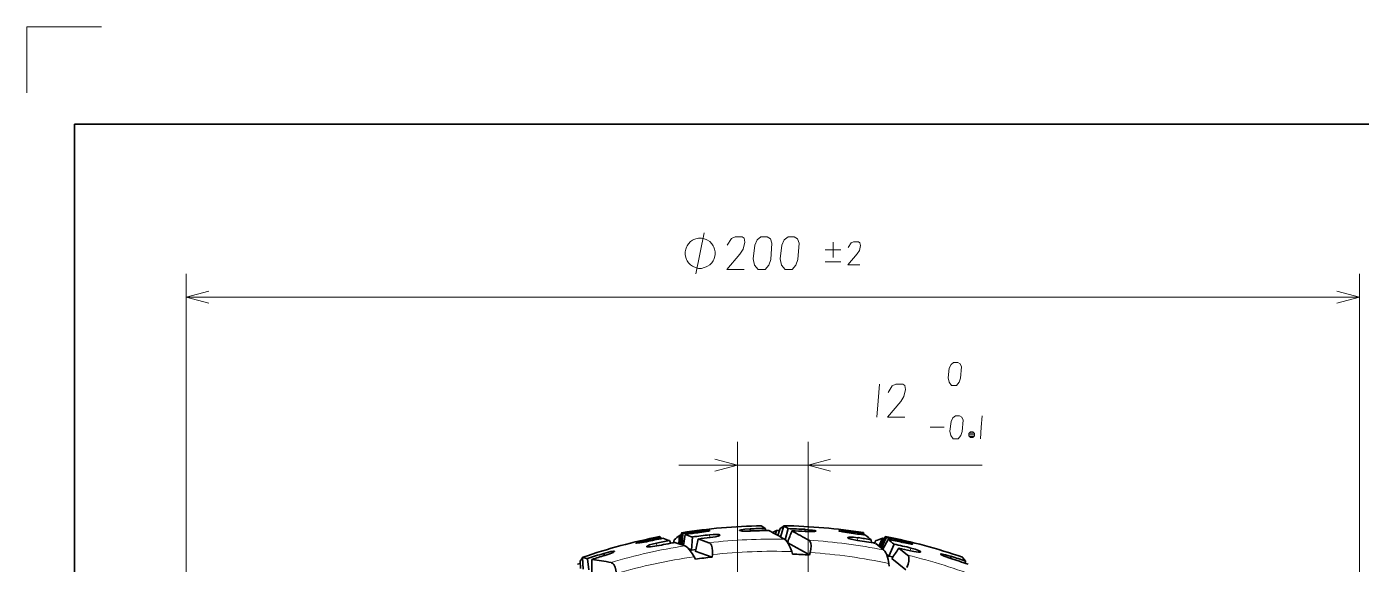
# Model space of a CAD drawing. Extents: x 2 to 295, y 3 to 209.
# Drawn here: x 2.1 to 115.8, y 162.8 to 208.6 of the extents above; entities that cross this region are included whole.
import ezdxf

# ---------------------------------------------------------------- set-up
doc = ezdxf.new("R2010")
doc.units = 0

msp = doc.modelspace()

# ---------------------------------------------------------------- linework, layer by layer
at = {"color": 7, "lineweight": 13, "ltscale": 0.159123}
msp.add_line((8.43, 208.6), (2.07, 208.6), dxfattribs=at)
at = {"color": 7, "lineweight": 13, "ltscale": 0.141278}
msp.add_line((2.07, 208.6), (2.07, 202.95), dxfattribs=at)
at = {"color": 7, "lineweight": 35}
for p, q in [((6.13, 200.3), (6.13, 5.1)), ((292.1, 200.3), (6.13, 200.3))]:
    msp.add_line(p, q, dxfattribs=at)
at = {"color": 7, "lineweight": 13}
for p, q in [((15.66, 118.07), (15.66, 187.54)), ((115.66, 118.07), (115.66, 187.54)), ((15.66, 185.54), (115.66, 185.54)), ((62.66, 120.32), (62.66, 173.22)), ((68.66, 120.32), (68.66, 173.22)), ((57.66, 171.22), (83.49, 171.22))]:
    msp.add_line(p, q, dxfattribs=at)
at = {"color": 7, "lineweight": 35, "ltscale": 1.71537e-05}
msp.add_line((56.02, 165.13), (56.02, 165.13), dxfattribs=at)
at = {"color": 7, "lineweight": 13, "ltscale": 0.000827137}
msp.add_line((56.03, 165.1), (56.02, 165.13), dxfattribs=at)
at = {"color": 7, "lineweight": 35, "ltscale": 0.00099766}
msp.add_line((56.05, 165.09), (56.03, 165.13), dxfattribs=at)
at = {"color": 7, "lineweight": 35, "ltscale": 0.002834}
for p, q in [((56.1, 165.07), (56.15, 164.97)), ((73.43, 165.38), (73.44, 165.27))]:
    msp.add_line(p, q, dxfattribs=at)
at = {"color": 7, "lineweight": 35, "ltscale": 0.018344}
for p, q in [((57.66, 164.51), (57.71, 165.24)), ((74.71, 164.33), (75.01, 165))]:
    msp.add_line(p, q, dxfattribs=at)
at = {"color": 7, "lineweight": 35, "ltscale": 0.003389}
for p, q in [((57.71, 165.24), (57.85, 165.27)), ((75.01, 165), (75.15, 164.97))]:
    msp.add_line(p, q, dxfattribs=at)
at = {"color": 7, "lineweight": 35, "ltscale": 0.02259}
for p, q in [((57.86, 165.38), (57.75, 164.48)), ((75.2, 165.07), (74.79, 164.27))]:
    msp.add_line(p, q, dxfattribs=at)
at = {"color": 7, "lineweight": 35, "ltscale": 0.024953}
for p, q in [((57.9, 165.46), (57.8, 164.47)), ((66.6, 166.05), (66.32, 165.09)), ((75.26, 165.13), (74.83, 164.23))]:
    msp.add_line(p, q, dxfattribs=at)
at = {"color": 7, "lineweight": 35, "ltscale": 0.001423}
for p, q in [((57.86, 165.38), (57.9, 165.42)), ((75.2, 165.07), (75.25, 165.1))]:
    msp.add_line(p, q, dxfattribs=at)
at = {"color": 7, "lineweight": 35, "ltscale": 1.67133e-05}
msp.add_line((57.91, 165.46), (57.91, 165.46), dxfattribs=at)
at = {"color": 7, "lineweight": 35, "ltscale": 0.024444}
msp.add_line((57.92, 164.43), (58, 165.4), dxfattribs=at)
at = {"color": 7, "lineweight": 35, "ltscale": 0.023772}
for p, q in [((58.2, 165.32), (58.05, 164.38)), ((75.49, 164.9), (75.04, 164.07))]:
    msp.add_line(p, q, dxfattribs=at)
at = {"color": 7, "lineweight": 35, "ltscale": 0.027697}
for p, q in [((58.74, 163.99), (58.81, 165.1)), ((75.55, 163.47), (75.99, 164.49))]:
    msp.add_line(p, q, dxfattribs=at)
at = {"color": 7, "lineweight": 13, "ltscale": 0.002726}
for p, q in [((59.41, 165.49), (59.4, 165.6)), ((72.19, 165.56), (72.17, 165.45)), ((54.87, 164.81), (54.89, 164.7)), ((76.69, 164.65), (76.72, 164.75))]:
    msp.add_line(p, q, dxfattribs=at)
at = {"color": 7, "lineweight": 13, "ltscale": 0.005854}
for p, q in [((60.3, 165.05), (60.27, 165.28)), ((72.92, 165.04), (72.89, 164.81)), ((55.74, 164.57), (55.78, 164.34)), ((77.37, 163.93), (77.43, 164.16))]:
    msp.add_line(p, q, dxfattribs=at)
at = {"color": 7, "lineweight": 35, "ltscale": 0.004467}
for p, q in [((63.74, 165.79), (63.75, 165.61)), ((80.86, 163.45), (80.81, 163.28))]:
    msp.add_line(p, q, dxfattribs=at)
at = {"color": 7, "lineweight": 35, "ltscale": 1.71704e-05}
msp.add_line((64.68, 166.06), (64.68, 166.06), dxfattribs=at)
at = {"color": 7, "lineweight": 13, "ltscale": 0.000826384}
msp.add_line((64.69, 166.03), (64.68, 166.06), dxfattribs=at)
at = {"color": 7, "lineweight": 35, "ltscale": 0.000995476}
msp.add_line((64.7, 166.02), (64.69, 166.05), dxfattribs=at)
at = {"color": 7, "lineweight": 35, "ltscale": 0.004673}
msp.add_line((65.01, 165.82), (65.07, 165.64), dxfattribs=at)
at = {"color": 7, "lineweight": 35, "ltscale": 0.00942}
msp.add_line((65.64, 165.47), (65.97, 165.65), dxfattribs=at)
at = {"color": 7, "lineweight": 35, "ltscale": 0.008278}
msp.add_line((65.9, 165.33), (65.97, 165.65), dxfattribs=at)
at = {"color": 7, "lineweight": 35, "ltscale": 0.006356}
for p, q in [((65.97, 165.65), (66.23, 165.65)), ((49, 162.77), (49.24, 162.85))]:
    msp.add_line(p, q, dxfattribs=at)
at = {"color": 7, "lineweight": 35, "ltscale": 0.015893}
for p, q in [((66.29, 165.83), (66.09, 165.22)), ((49.23, 163.04), (49.26, 162.4))]:
    msp.add_line(p, q, dxfattribs=at)
at = {"color": 7, "lineweight": 35, "ltscale": 0.008937}
for p, q in [((66.29, 165.83), (66.59, 166.02)), ((49.23, 163.04), (49.45, 163.32))]:
    msp.add_line(p, q, dxfattribs=at)
at = {"color": 7, "lineweight": 35, "ltscale": 1.6789e-05}
msp.add_line((66.61, 166.06), (66.61, 166.06), dxfattribs=at)
at = {"color": 7, "lineweight": 35, "ltscale": 0.024248}
msp.add_line((66.72, 164.87), (66.96, 165.81), dxfattribs=at)
at = {"color": 7, "lineweight": 35, "ltscale": 0.004472}
msp.add_line((68.4, 165.57), (68.41, 165.75), dxfattribs=at)
at = {"color": 7, "lineweight": 35, "ltscale": 1.72475e-05}
msp.add_line((73.38, 165.47), (73.38, 165.47), dxfattribs=at)
at = {"color": 7, "lineweight": 13, "ltscale": 0.000827055}
msp.add_line((73.38, 165.43), (73.38, 165.47), dxfattribs=at)
at = {"color": 7, "lineweight": 35, "ltscale": 0.000997354}
msp.add_line((73.39, 165.42), (73.39, 165.46), dxfattribs=at)
at = {"color": 7, "lineweight": 35, "ltscale": 0.024445}
msp.add_line((74.92, 164.16), (75.33, 165.04), dxfattribs=at)
at = {"color": 7, "lineweight": 35, "ltscale": 1.66847e-05}
msp.add_line((75.28, 165.13), (75.28, 165.13), dxfattribs=at)
at = {"color": 7, "lineweight": 35, "ltscale": 0.006162}
for p, q in [((56.85, 164.79), (56.97, 164.57)), ((74.05, 164.86), (74.08, 164.62))]:
    msp.add_line(p, q, dxfattribs=at)
at = {"color": 7, "lineweight": 35, "ltscale": 0.005957}
for p, q in [((56.97, 164.57), (57.2, 164.61)), ((74.08, 164.62), (74.32, 164.57))]:
    msp.add_line(p, q, dxfattribs=at)
at = {"color": 7, "lineweight": 35, "ltscale": 0.006104}
for p, q in [((57.24, 164.85), (57.2, 164.61)), ((74.43, 164.79), (74.32, 164.57))]:
    msp.add_line(p, q, dxfattribs=at)
at = {"color": 7, "lineweight": 35, "ltscale": 0.022655}
for p, q in [((58.17, 164.34), (57.31, 164.63)), ((75.13, 163.99), (74.43, 164.55))]:
    msp.add_line(p, q, dxfattribs=at)
at = {"color": 7, "lineweight": 35, "ltscale": 0.006423}
for p, q in [((58.74, 163.99), (58.5, 164.08)), ((75.55, 163.47), (75.35, 163.63))]:
    msp.add_line(p, q, dxfattribs=at)
at = {"color": 7, "lineweight": 35, "ltscale": 0.008767}
for p, q in [((59.09, 164.04), (58.74, 163.99)), ((75.89, 163.4), (75.55, 163.47))]:
    msp.add_line(p, q, dxfattribs=at)
at = {"color": 7, "lineweight": 35, "ltscale": 0.038008}
for p, q in [((60.49, 163.39), (59.05, 163.88)), ((76.99, 162.3), (75.8, 163.26))]:
    msp.add_line(p, q, dxfattribs=at)
at = {"color": 7, "lineweight": 35, "ltscale": 0.024304}
for p, q in [((59.3, 164.93), (60.22, 164.61)), ((76.39, 164.16), (77.15, 163.55))]:
    msp.add_line(p, q, dxfattribs=at)
at = {"color": 7, "lineweight": 35, "ltscale": 0.002702}
msp.add_line((66.95, 164.73), (66.85, 164.73), dxfattribs=at)
at = {"color": 7, "lineweight": 35, "ltscale": 0.05269}
msp.add_line((68.78, 163.57), (66.94, 164.59), dxfattribs=at)
at = {"color": 7, "lineweight": 35, "ltscale": 0.005589}
for p, q in [((67.35, 163.64), (67.28, 163.85)), ((75.58, 162.62), (75.55, 162.85))]:
    msp.add_line(p, q, dxfattribs=at)
at = {"color": 7, "lineweight": 35, "ltscale": 1.68334e-05}
msp.add_line((49.45, 163.37), (49.45, 163.37), dxfattribs=at)
at = {"color": 7, "lineweight": 35, "ltscale": 0.024952}
msp.add_line((49.45, 163.36), (49.51, 162.36), dxfattribs=at)
at = {"color": 7, "lineweight": 35, "ltscale": 0.024247}
msp.add_line((49.97, 162.29), (49.87, 163.25), dxfattribs=at)
at = {"color": 7, "lineweight": 35, "ltscale": 0.004473}
msp.add_line((51.31, 163.52), (51.26, 163.7), dxfattribs=at)
at = {"color": 7, "lineweight": 35, "ltscale": 0.005588}
msp.add_line((59.06, 163.21), (58.96, 163.41), dxfattribs=at)
at = {"color": 7, "lineweight": 35, "ltscale": 0.005358}
for p, q in [((60.51, 163.6), (60.49, 163.39)), ((68.84, 163.77), (68.78, 163.57))]:
    msp.add_line(p, q, dxfattribs=at)
at = {"color": 7, "lineweight": 35, "ltscale": 1.68884e-05}
msp.add_line((81.84, 163.38), (81.84, 163.38), dxfattribs=at)
at = {"color": 7, "lineweight": 13, "ltscale": 0.000826694}
msp.add_line((81.84, 163.34), (81.84, 163.38), dxfattribs=at)
at = {"color": 7, "lineweight": 35, "ltscale": 0.00099535}
msp.add_line((81.84, 163.33), (81.85, 163.37), dxfattribs=at)
at = {"color": 7, "lineweight": 35, "ltscale": 0.004674}
msp.add_line((82.07, 163.04), (82.06, 162.85), dxfattribs=at)
at = {"color": 7, "lineweight": 13}
for points in [[(60.74, 189.29), (60.74, 189.4), (60.69, 189.64), (60.63, 189.81), (60.57, 189.93), (60.45, 190.1), (60.28, 190.28), (60.1, 190.39), (59.99, 190.45), (59.81, 190.51), (59.58, 190.57), (59.46, 190.57), (59.34, 190.57), (59.11, 190.51), (58.94, 190.45), (58.82, 190.39), (58.64, 190.28), (58.47, 190.1), (58.35, 189.93), (58.29, 189.81), (58.24, 189.64), (58.18, 189.4), (58.18, 189.29), (58.18, 189.17), (58.24, 188.94), (58.29, 188.76), (58.35, 188.64), (58.47, 188.47), (58.64, 188.29), (58.82, 188.18), (58.94, 188.12), (59.11, 188.06), (59.34, 188), (59.46, 188), (59.58, 188), (59.81, 188.06), (59.99, 188.12), (60.1, 188.18), (60.28, 188.29), (60.45, 188.47), (60.57, 188.64), (60.63, 188.76), (60.69, 188.94), (60.74, 189.17)], [(65, 187.89), (65.31, 188.27), (65.49, 188.76), (65.59, 190.16), (65.45, 190.51), (65.17, 190.69), (64.65, 190.69), (64.33, 190.44), (64.12, 189.99), (63.98, 188.8), (64.09, 188.27), (64.4, 187.89)], [(67.31, 187.89), (67.62, 188.27), (67.8, 188.76), (67.9, 190.16), (67.76, 190.51), (67.48, 190.69), (66.96, 190.69), (66.64, 190.44), (66.43, 189.99), (66.29, 188.8), (66.4, 188.27), (66.71, 187.89)], [(81.31, 178.02), (81.53, 178.29), (81.66, 178.63), (81.73, 179.61), (81.63, 179.86), (81.44, 179.98), (81.07, 179.98), (80.85, 179.81), (80.7, 179.49), (80.6, 178.66), (80.68, 178.29), (80.9, 178.02)], [(81.46, 173.47), (81.68, 173.74), (81.8, 174.08), (81.88, 175.06), (81.78, 175.31), (81.58, 175.43), (81.22, 175.43), (80.99, 175.26), (80.85, 174.94), (80.75, 174.11), (80.82, 173.74), (81.04, 173.47)], [(82.51, 173.57), (82.71, 173.57), (82.86, 173.71), (82.86, 173.91), (82.71, 174.06), (82.51, 174.06), (82.37, 173.91), (82.37, 173.71)]]:
    msp.add_lwpolyline(points, close=True, dxfattribs=at)
for points in [[(59.11, 187.54), (59.81, 191.04)], [(63.21, 187.89), (61.74, 187.89), (62.86, 189.22), (63.14, 189.64), (63.28, 190.23), (63.21, 190.58), (63.04, 190.69), (62.44, 190.69), (62.13, 190.55), (61.78, 189.99)], [(70.79, 190.24), (70.79, 188.92)], [(73.09, 188.31), (72.06, 188.31), (72.85, 189.24), (73.04, 189.53), (73.14, 189.95), (73.09, 190.19), (72.97, 190.27), (72.55, 190.27), (72.33, 190.17), (72.09, 189.78)], [(70.13, 189.58), (71.45, 189.58)], [(70.13, 188.55), (71.45, 188.55)], [(17.59, 186.05), (15.66, 185.54), (17.59, 185.02)], [(113.73, 185.02), (115.66, 185.54), (113.73, 186.05)], [(74.74, 178.12), (74.64, 176.72), (74.53, 175.32)], [(76.91, 175.32), (75.44, 175.32), (76.56, 176.65), (76.84, 177.07), (76.98, 177.67), (76.91, 178.02), (76.74, 178.12), (76.14, 178.12), (75.83, 177.98), (75.48, 177.42)], [(83.49, 175.43), (83.42, 174.45), (83.35, 173.47)], [(79.08, 174.45), (80.26, 174.45)], [(82.86, 173.81), (82.37, 173.81)], [(82.42, 173.96), (82.81, 173.96)], [(82.42, 173.66), (82.81, 173.66)], [(60.73, 170.71), (62.66, 171.22), (60.73, 171.74)], [(70.59, 171.74), (68.66, 171.22), (70.59, 170.71)]]:
    msp.add_lwpolyline(points, dxfattribs=at)
at = {"color": 7, "lineweight": 35}
for points in [[(56.01, 165.12), (56.01, 165.12), (56.01, 165.12), (56.01, 165.13), (56.01, 165.13), (56.02, 165.13)], [(56.1, 165.07), (56.02, 165.11), (56.01, 165.11), (56.01, 165.12)], [(57.9, 165.46), (57.9, 165.46), (57.9, 165.45), (57.91, 165.45), (57.91, 165.44), (58, 165.4)], [(59.4, 165.6), (59.86, 165.65), (60.22, 165.66), (60.27, 165.66), (60.28, 165.66), (60.29, 165.66), (60.29, 165.65), (60.29, 165.65)], [(60.29, 165.65), (60.29, 165.65), (60.29, 165.65), (60.28, 165.64), (60.18, 165.61), (59.81, 165.54), (59.42, 165.49)], [(60.27, 165.28), (60.58, 165.31), (60.85, 165.31), (61.07, 165.3), (61.12, 165.28), (61.14, 165.27), (61.15, 165.26), (61.15, 165.25)], [(61.15, 165.25), (61.14, 165.24), (61.13, 165.23), (61.01, 165.18), (60.77, 165.12), (60.31, 165.05)], [(62.83, 165.66), (62.83, 165.67), (62.83, 165.67), (62.84, 165.68), (62.87, 165.69), (62.97, 165.72), (63.28, 165.76), (63.74, 165.79)], [(63.76, 165.61), (63.38, 165.6), (63.06, 165.61), (62.88, 165.64), (62.84, 165.65), (62.83, 165.66), (62.83, 165.66)], [(64.67, 166.05), (64.67, 166.05), (64.67, 166.05), (64.67, 166.06), (64.68, 166.06), (64.68, 166.06)], [(65.01, 165.82), (64.71, 166.01), (64.68, 166.04), (64.67, 166.05), (64.67, 166.05)], [(66.6, 166.05), (66.6, 166.05), (66.6, 166.05), (66.64, 166.01), (66.96, 165.81)], [(68.41, 165.75), (69.02, 165.69), (69.24, 165.65), (69.31, 165.63), (69.32, 165.62), (69.33, 165.61), (69.33, 165.61), (69.33, 165.6)], [(69.33, 165.6), (69.33, 165.6), (69.31, 165.59), (69.2, 165.57), (68.79, 165.56), (68.43, 165.57)], [(71.3, 165.62), (71.3, 165.62), (71.3, 165.62), (71.3, 165.63), (71.31, 165.63), (71.42, 165.63), (71.82, 165.61), (72.19, 165.56)], [(72.17, 165.45), (71.6, 165.54), (71.33, 165.6), (71.3, 165.62), (71.3, 165.62), (71.3, 165.62)], [(72.05, 165.04), (72.06, 165.05), (72.06, 165.06), (72.08, 165.07), (72.16, 165.09), (72.33, 165.09), (72.55, 165.08), (72.92, 165.04)], [(72.88, 164.81), (72.34, 164.92), (72.14, 164.98), (72.08, 165.01), (72.06, 165.03), (72.05, 165.04)], [(73.43, 165.38), (73.37, 165.45), (73.37, 165.46), (73.36, 165.46)], [(75.26, 165.13), (75.26, 165.13), (75.26, 165.13), (75.26, 165.12), (75.27, 165.12), (75.33, 165.04)], [(51.26, 163.7), (51.85, 163.85), (52.07, 163.89), (52.13, 163.89), (52.16, 163.88), (52.16, 163.88), (52.16, 163.87), (52.16, 163.87)], [(52.16, 163.87), (52.16, 163.87), (52.15, 163.85), (52.06, 163.79), (51.68, 163.64), (51.33, 163.53)], [(54.01, 164.56), (54.01, 164.56), (54.01, 164.57), (54.01, 164.57), (54.02, 164.57), (54.12, 164.61), (54.38, 164.69), (54.87, 164.81)], [(54.89, 164.7), (54.32, 164.59), (54.04, 164.56), (54.02, 164.56), (54.01, 164.56), (54.01, 164.56)], [(54.92, 164.28), (54.91, 164.29), (54.92, 164.3), (54.94, 164.32), (55, 164.36), (55.16, 164.42), (55.37, 164.48), (55.74, 164.57)], [(55.78, 164.34), (55.23, 164.26), (55.02, 164.25), (54.96, 164.26), (54.92, 164.27), (54.92, 164.28)], [(58.17, 164.34), (58.28, 164.28), (58.41, 164.17), (58.54, 164.03), (58.79, 163.69), (58.96, 163.41)], [(60.51, 163.6), (60.52, 163.9), (60.49, 164.17), (60.42, 164.39), (60.35, 164.51), (60.27, 164.59), (60.22, 164.61)], [(66.67, 164.91), (66.77, 164.83), (66.87, 164.7), (66.98, 164.54), (67.17, 164.16), (67.28, 163.85)], [(68.84, 163.77), (68.9, 164.06), (68.92, 164.34), (68.89, 164.57), (68.84, 164.69), (68.78, 164.79), (68.73, 164.82)], [(75.13, 163.99), (75.22, 163.89), (75.3, 163.75), (75.37, 163.57), (75.49, 163.17), (75.55, 162.85)], [(77.57, 164.5), (77.57, 164.5), (77.57, 164.5), (77.56, 164.49), (77.46, 164.5), (77.08, 164.56), (76.7, 164.64)], [(76.72, 164.75), (77.29, 164.61), (77.49, 164.54), (77.55, 164.52), (77.57, 164.51), (77.57, 164.5), (77.57, 164.5), (77.57, 164.5)], [(78.24, 163.83), (78.24, 163.82), (78.22, 163.81), (78.08, 163.81), (77.68, 163.86), (77.39, 163.93)], [(77.43, 164.16), (77.79, 164.06), (78.08, 163.95), (78.21, 163.88), (78.24, 163.85), (78.24, 163.84), (78.24, 163.83)], [(49.45, 163.36), (49.45, 163.36), (49.45, 163.35), (49.49, 163.34), (49.87, 163.25)], [(52.33, 161.99), (52.29, 162.28), (52.21, 162.54), (52.11, 162.75), (52.02, 162.85), (51.92, 162.91), (51.87, 162.93)], [(77.08, 162.5), (77.19, 162.77), (77.25, 163.04), (77.26, 163.27), (77.24, 163.4), (77.19, 163.51), (77.15, 163.55)], [(79.96, 163.64), (79.97, 163.64), (79.97, 163.65), (79.98, 163.65), (80.01, 163.65), (80.12, 163.64), (80.37, 163.59), (80.86, 163.45)], [(80.82, 163.27), (80.26, 163.47), (80.05, 163.57), (79.99, 163.61), (79.97, 163.62), (79.97, 163.63), (79.96, 163.64), (79.96, 163.64)], [(82.07, 163.04), (81.85, 163.32), (81.83, 163.36), (81.83, 163.37), (81.83, 163.37)]]:
    msp.add_lwpolyline(points, dxfattribs=at)
for centre, radius, start, end in [((65.66, 116.07), 50, 101.1207, 108.9105), ((65.66, 116.07), 49.92, 101.0447, 102.4844), ((65.66, 116.07), 49.81, 100.8523, 102.4899), ((56.02, 165.12), 0.0106, 47.1222, 114.857), ((63.47, 184.18), 20.49, 249.4641, 251.1677), ((44.3, 180.95), 20.65, 308.7992, 310.5067), ((57.91, 165.45), 0.0106, 85.1569, 152.8275), ((65.66, 116.07), 50, 91.1207, 98.9105), ((65.66, 116.07), 49.92, 97.2048, 98.8261), ((65.66, 116.07), 49.81, 97.1986, 98.6166), ((66.56, 187.48), 23.69, 249.3321, 250.9037), ((65.66, 116.07), 49.51, 96.2495, 97.956), ((65.66, 116.07), 49.27, 96.2315, 97.419), ((65.65, 115.32), 50.51, 90.719, 92.1603), ((65.64, 115.08), 50.57, 90.3634, 92.1322), ((64.68, 166.05), 0.0106, 36.9918, 104.899), ((128.7, 279.77), 130.54, 240.9537, 241.6277), ((66.61, 166.05), 0.0106, 75.1129, 142.8644), ((65.66, 116.07), 50, 81.1207, 88.9105), ((273.99, 86.52), 221.32, 159.0583, 159.331), ((65.65, 115.32), 50.51, 86.8586, 88.5066), ((151.2, 315.16), 171.47, 240.7033, 241.2528), ((65.64, 115.08), 50.57, 86.837, 88.1311), ((65.66, 116.07), 49.81, 80.8523, 82.4899), ((65.66, 116.07), 49.92, 81.0447, 82.4844), ((65.66, 116.07), 49.51, 80.2454, 81.5618), ((73.38, 165.46), 0.0106, 27.1222, 94.857), ((86.89, 180.82), 20.49, 229.4641, 231.1677), ((67.78, 184.34), 20.65, 288.7992, 290.5067), ((75.27, 165.12), 0.0106, 65.1568, 132.8275), ((65.66, 116.07), 50, 71.1207, 78.9105), ((65.66, 116.07), 49.92, 77.2048, 78.8261), ((65.66, 116.07), 49.51, 100.2454, 101.5618), ((65.66, 116.07), 49.27, 99.7526, 101.5693), ((226.21, 125.16), 171.58, 166.5981, 166.9563), ((65.66, 116.07), 49.27, 79.7526, 81.5693), ((65.66, 116.07), 49.81, 77.1986, 78.6166), ((90.93, 182.87), 23.69, 229.3321, 230.9037), ((219.64, 69.7), 171.58, 146.5981, 146.9563), ((65.66, 116.07), 49.51, 76.2495, 77.956), ((65.66, 116.07), 49.27, 76.2315, 77.419), ((49.46, 163.36), 0.0106, 95.1129, 162.8644), ((65.9, 115.36), 50.51, 106.8586, 108.5066), ((271.53, 159.55), 221.32, 179.0583, 179.331), ((65.98, 115.13), 50.57, 106.837, 108.1311), ((77.95, 332.41), 171.47, 260.7033, 261.2528), ((65.66, 116.07), 47.6, 96.2356, 97.9654), ((65.66, 116.07), 47.6, 86.2356, 87.9654), ((65.31, 115.14), 50.57, 70.3634, 72.1322), ((65.39, 115.37), 50.51, 70.719, 72.1603), ((81.84, 163.37), 0.0106, 16.9918, 84.899)]:
    msp.add_arc(centre, radius, start, end, dxfattribs=at)
at = {"color": 7, "lineweight": 13}
for radius, start, end in [(48.85, 98.8171, 106.3972), (48.85, 88.8171, 96.3972), (47.81, 88.0578, 96.1835), (48.85, 78.8171, 86.3972), (47.81, 98.0578, 106.1835), (47.81, 78.0578, 86.1835), (48.85, 68.8171, 76.3972)]:
    msp.add_arc((65.66, 116.07), radius, start, end, dxfattribs=at)
at = {"color": 7, "lineweight": 35}
for centre, major_axis, ratio, start_param, end_param in [((78.78, 161.53), (5.41, -3.93), 0.025159, 3.092535, 3.164319), ((89.81, 155.11), (7.98, -8.27), 0.019181, 3.104172, 3.158817)]:
    msp.add_ellipse(centre, major_axis=major_axis, ratio=ratio, start_param=start_param, end_param=end_param, dxfattribs=at)

doc.saveas('drawing.dxf')
